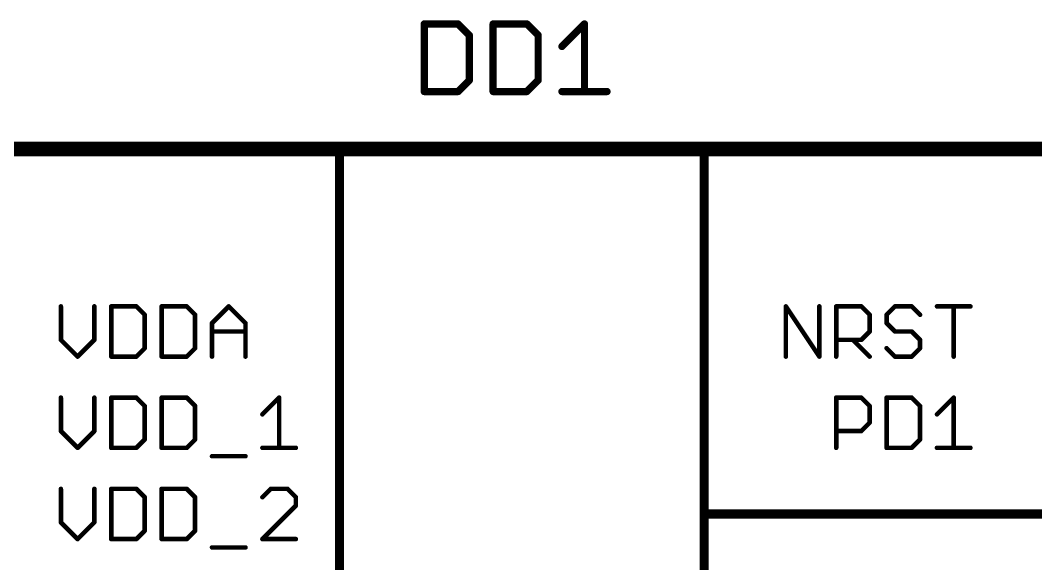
# Model space of a CAD drawing. Extents: x -173 to 61, y -47 to 113.
# Drawn here: x -21.59 to 6.69, y 54.5 to 69.62 of the extents above; entities that cross this region are included whole.
import ezdxf

# ---------------------------------------------------------------- set-up
doc = ezdxf.new("R2010")
doc.units = 0
doc.layers.add('94', color=14, linetype='CONTINUOUS')
doc.layers.add('95', color=251, linetype='CONTINUOUS')

msp = doc.modelspace()

# ---------------------------------------------------------------- linework, layer by layer
at = {"layer": '94'}
for points, const_width in [([(-12.7, 66.04), (-22.86, 66.04)], 0.4064), ([(-2.54, 66.04), (-12.7, 66.04)], 0.4064), ([(7.62, 66.04), (-2.54, 66.04)], 0.4064), ([(-12.7, 66.04), (-12.7, 48.26)], 0.254), ([(-2.54, 66.04), (-2.54, 55.88)], 0.254), ([(-2.54, 55.88), (-2.54, -40.64)], 0.254), ([(-2.54, 55.88), (7.62, 55.88)], 0.254)]:
    msp.add_lwpolyline(points, dxfattribs=dict(at, const_width=const_width))
for points, const_width in [([(-12.7, 66.1416, 1), (-12.7, 65.9384)], 0.2032), ([(-12.7, 65.9384, 1), (-12.7, 66.1416)], 0.2032), ([(-2.54, 66.1416, 1), (-2.54, 65.9384)], 0.2032), ([(-2.54, 65.9384, 1), (-2.54, 66.1416)], 0.2032), ([(-12.6365, 66.04, 1), (-12.7635, 66.04)], 0.127), ([(-2.4765, 66.04, 1), (-2.6035, 66.04)], 0.127), ([(-2.4765, 55.88, 1), (-2.6035, 55.88)], 0.127), ([(-2.54, 55.9435, 1), (-2.54, 55.8165)], 0.127), ([(-2.6035, 55.88, 1), (-2.4765, 55.88)], 0.127)]:
    msp.add_lwpolyline(points, format="xyb", dxfattribs=dict(at, const_width=const_width))
at = {"layer": '95'}
for points, const_width in [([(-10.3378, 69.5214), (-10.3378, 67.6402)], 0.2032), ([(-9.3972, 69.5214), (-10.3378, 69.5214)], 0.2032), ([(-9.0837, 69.2079), (-9.3972, 69.5214)], 0.2032), ([(-8.42, 69.5214), (-8.42, 67.6402)], 0.2032), ([(-7.4794, 69.5214), (-8.42, 69.5214)], 0.2032), ([(-7.1659, 69.2079), (-7.4794, 69.5214)], 0.2032), ([(-6.5022, 68.8943), (-5.8751, 69.5214)], 0.2032), ([(-5.8751, 69.5214), (-5.8751, 67.6402)], 0.2032), ([(-9.0837, 67.9537), (-9.0837, 69.2079)], 0.2032), ([(-7.1659, 67.9537), (-7.1659, 69.2079)], 0.2032), ([(-9.3972, 67.6402), (-9.0837, 67.9537)], 0.2032), ([(-7.4794, 67.6402), (-7.1659, 67.9537)], 0.2032), ([(-10.3378, 67.6402), (-9.3972, 67.6402)], 0.2032), ([(-8.42, 67.6402), (-7.4794, 67.6402)], 0.2032), ([(-6.5022, 67.6402), (-5.248, 67.6402)], 0.2032), ([(-20.4597, 61.6597), (-20.4597, 60.7276)], 0.127), ([(-19.5276, 60.7276), (-19.5276, 61.6597)], 0.127), ([(-19.0564, 61.6597), (-19.0564, 60.2615)], 0.127), ([(-18.3573, 61.6597), (-19.0564, 61.6597)], 0.127), ([(-18.1243, 61.4267), (-18.3573, 61.6597)], 0.127), ([(-17.6531, 61.6597), (-17.6531, 60.2615)], 0.127), ([(-16.954, 61.6597), (-17.6531, 61.6597)], 0.127), ([(-16.721, 61.4267), (-16.954, 61.6597)], 0.127), ([(-16.2499, 61.1936), (-15.7838, 61.6597)], 0.127), ([(-15.7838, 61.6597), (-15.3177, 61.1936)], 0.127), ([(-0.2664, 60.2615), (-0.2664, 61.6597)], 0.127), ([(-0.2664, 61.6597), (0.6657, 60.2615)], 0.127), ([(0.6657, 60.2615), (0.6657, 61.6597)], 0.127), ([(1.1369, 60.2615), (1.1369, 61.6597)], 0.127), ([(1.1369, 61.6597), (1.836, 61.6597)], 0.127), ([(1.836, 61.6597), (2.069, 61.4267)], 0.127), ([(2.7732, 61.6597), (2.5401, 61.4267)], 0.127), ([(3.2392, 61.6597), (2.7732, 61.6597)], 0.127), ([(3.4723, 61.4267), (3.2392, 61.6597)], 0.127), ([(3.9434, 61.6597), (4.8755, 61.6597)], 0.127), ([(4.4095, 60.2615), (4.4095, 61.6597)], 0.127), ([(-18.1243, 60.4945), (-18.1243, 61.4267)], 0.127), ([(-16.721, 60.4945), (-16.721, 61.4267)], 0.127), ([(2.069, 61.4267), (2.069, 60.9606)], 0.127), ([(2.5401, 61.4267), (2.5401, 61.1936)], 0.127), ([(-16.2499, 60.2615), (-16.2499, 61.1936)], 0.127), ([(-15.3177, 61.1936), (-15.3177, 60.2615)], 0.127), ([(2.5401, 61.1936), (2.7732, 60.9606)], 0.127), ([(-16.2499, 60.9606), (-15.3177, 60.9606)], 0.127), ([(2.069, 60.9606), (1.836, 60.7276)], 0.127), ([(2.7732, 60.9606), (3.2392, 60.9606)], 0.127), ([(3.2392, 60.9606), (3.4723, 60.7276)], 0.127), ([(-20.4597, 60.7276), (-19.9936, 60.2615)], 0.127), ([(-19.9936, 60.2615), (-19.5276, 60.7276)], 0.127), ([(-18.3573, 60.2615), (-18.1243, 60.4945)], 0.127), ([(-16.954, 60.2615), (-16.721, 60.4945)], 0.127), ([(1.836, 60.7276), (1.1369, 60.7276)], 0.127), ([(1.6029, 60.7276), (2.069, 60.2615)], 0.127), ([(2.7732, 60.2615), (2.5401, 60.4945)], 0.127), ([(3.4723, 60.4945), (3.2392, 60.2615)], 0.127), ([(3.4723, 60.7276), (3.4723, 60.4945)], 0.127), ([(-19.0564, 60.2615), (-18.3573, 60.2615)], 0.127), ([(-17.6531, 60.2615), (-16.954, 60.2615)], 0.127), ([(3.2392, 60.2615), (2.7732, 60.2615)], 0.127), ([(-20.4597, 59.1197), (-20.4597, 58.1876)], 0.127), ([(-19.5276, 58.1876), (-19.5276, 59.1197)], 0.127), ([(-19.0564, 59.1197), (-19.0564, 57.7215)], 0.127), ([(-18.3573, 59.1197), (-19.0564, 59.1197)], 0.127), ([(-18.1243, 58.8867), (-18.3573, 59.1197)], 0.127), ([(-17.6531, 59.1197), (-17.6531, 57.7215)], 0.127), ([(-16.954, 59.1197), (-17.6531, 59.1197)], 0.127), ([(-16.721, 58.8867), (-16.954, 59.1197)], 0.127), ([(-14.8466, 58.6536), (-14.3805, 59.1197)], 0.127), ([(-14.3805, 59.1197), (-14.3805, 57.7215)], 0.127), ([(1.1369, 57.7215), (1.1369, 59.1197)], 0.127), ([(1.1369, 59.1197), (1.836, 59.1197)], 0.127), ([(1.836, 59.1197), (2.069, 58.8867)], 0.127), ([(2.5401, 59.1197), (2.5401, 57.7215)], 0.127), ([(3.2392, 59.1197), (2.5401, 59.1197)], 0.127), ([(3.4723, 58.8867), (3.2392, 59.1197)], 0.127), ([(3.9434, 58.6536), (4.4095, 59.1197)], 0.127), ([(4.4095, 59.1197), (4.4095, 57.7215)], 0.127), ([(-18.1243, 57.9545), (-18.1243, 58.8867)], 0.127), ([(-16.721, 57.9545), (-16.721, 58.8867)], 0.127), ([(2.069, 58.8867), (2.069, 58.4206)], 0.127), ([(3.4723, 57.9545), (3.4723, 58.8867)], 0.127), ([(2.069, 58.4206), (1.836, 58.1876)], 0.127), ([(-20.4597, 58.1876), (-19.9936, 57.7215)], 0.127), ([(-19.9936, 57.7215), (-19.5276, 58.1876)], 0.127), ([(-18.3573, 57.7215), (-18.1243, 57.9545)], 0.127), ([(-16.954, 57.7215), (-16.721, 57.9545)], 0.127), ([(1.836, 58.1876), (1.1369, 58.1876)], 0.127), ([(3.2392, 57.7215), (3.4723, 57.9545)], 0.127), ([(-19.0564, 57.7215), (-18.3573, 57.7215)], 0.127), ([(-17.6531, 57.7215), (-16.954, 57.7215)], 0.127), ([(-14.8466, 57.7215), (-13.9145, 57.7215)], 0.127), ([(2.5401, 57.7215), (3.2392, 57.7215)], 0.127), ([(3.9434, 57.7215), (4.8755, 57.7215)], 0.127), ([(-16.2499, 57.4885), (-15.3177, 57.4885)], 0.127), ([(-20.4597, 56.5797), (-20.4597, 55.6476)], 0.127), ([(-19.5276, 55.6476), (-19.5276, 56.5797)], 0.127), ([(-19.0564, 56.5797), (-19.0564, 55.1815)], 0.127), ([(-18.3573, 56.5797), (-19.0564, 56.5797)], 0.127), ([(-18.1243, 56.3467), (-18.3573, 56.5797)], 0.127), ([(-17.6531, 56.5797), (-17.6531, 55.1815)], 0.127), ([(-16.954, 56.5797), (-17.6531, 56.5797)], 0.127), ([(-16.721, 56.3467), (-16.954, 56.5797)], 0.127), ([(-14.6136, 56.5797), (-14.8466, 56.3467)], 0.127), ([(-14.1475, 56.5797), (-14.6136, 56.5797)], 0.127), ([(-13.9145, 56.3467), (-14.1475, 56.5797)], 0.127), ([(-18.1243, 55.4145), (-18.1243, 56.3467)], 0.127), ([(-16.721, 55.4145), (-16.721, 56.3467)], 0.127), ([(-13.9145, 56.1136), (-13.9145, 56.3467)], 0.127), ([(-14.8466, 55.1815), (-13.9145, 56.1136)], 0.127), ([(-20.4597, 55.6476), (-19.9936, 55.1815)], 0.127), ([(-19.9936, 55.1815), (-19.5276, 55.6476)], 0.127), ([(-18.3573, 55.1815), (-18.1243, 55.4145)], 0.127), ([(-16.954, 55.1815), (-16.721, 55.4145)], 0.127), ([(-19.0564, 55.1815), (-18.3573, 55.1815)], 0.127), ([(-17.6531, 55.1815), (-16.954, 55.1815)], 0.127), ([(-13.9145, 55.1815), (-14.8466, 55.1815)], 0.127), ([(-16.2499, 54.9485), (-15.3177, 54.9485)], 0.127)]:
    msp.add_lwpolyline(points, dxfattribs=dict(at, const_width=const_width))
for points, const_width in [([(-10.287, 69.5214, 1), (-10.3886, 69.5214)], 0.1016), ([(-10.3378, 69.5722, 1), (-10.3378, 69.4706)], 0.1016), ([(-9.3613, 69.5573, 1), (-9.4331, 69.4855)], 0.1016), ([(-9.3972, 69.4706, 1), (-9.3972, 69.5722)], 0.1016), ([(-8.3692, 69.5214, 1), (-8.4708, 69.5214)], 0.1016), ([(-8.42, 69.5722, 1), (-8.42, 69.4706)], 0.1016), ([(-7.4435, 69.5573, 1), (-7.5153, 69.4855)], 0.1016), ([(-7.4794, 69.4706, 1), (-7.4794, 69.5722)], 0.1016), ([(-5.8243, 69.5214, 1), (-5.9259, 69.5214)], 0.1016), ([(-5.8392, 69.4855, 1), (-5.911, 69.5573)], 0.1016), ([(-9.0329, 69.2079, 1), (-9.1345, 69.2079)], 0.1016), ([(-9.1196, 69.172, 1), (-9.0477, 69.2438)], 0.1016), ([(-7.1151, 69.2079, 1), (-7.2167, 69.2079)], 0.1016), ([(-7.2018, 69.172, 1), (-7.1299, 69.2438)], 0.1016), ([(-6.5381, 68.9303, 1), (-6.4663, 68.8584)], 0.1016), ([(-9.1345, 67.9537, 1), (-9.0329, 67.9537)], 0.1016), ([(-9.0477, 67.9178, 1), (-9.1196, 67.9897)], 0.1016), ([(-7.2167, 67.9537, 1), (-7.1151, 67.9537)], 0.1016), ([(-7.1299, 67.9178, 1), (-7.2018, 67.9897)], 0.1016), ([(-10.3378, 67.691, 1), (-10.3378, 67.5894)], 0.1016), ([(-10.3886, 67.6402, 1), (-10.287, 67.6402)], 0.1016), ([(-9.4331, 67.6761, 1), (-9.3613, 67.6043)], 0.1016), ([(-9.3972, 67.5894, 1), (-9.3972, 67.691)], 0.1016), ([(-8.42, 67.691, 1), (-8.42, 67.5894)], 0.1016), ([(-8.4708, 67.6402, 1), (-8.3692, 67.6402)], 0.1016), ([(-7.5153, 67.6761, 1), (-7.4435, 67.6043)], 0.1016), ([(-7.4794, 67.5894, 1), (-7.4794, 67.691)], 0.1016), ([(-6.5022, 67.691, 1), (-6.5022, 67.5894)], 0.1016), ([(-5.9259, 67.6402, 1), (-5.8243, 67.6402)], 0.1016), ([(-5.248, 67.5894, 1), (-5.248, 67.691)], 0.1016), ([(-20.428, 61.6597, 1), (-20.4915, 61.6597)], 0.0635), ([(-19.4958, 61.6597, 1), (-19.5593, 61.6597)], 0.0635), ([(-19.0247, 61.6597, 1), (-19.0882, 61.6597)], 0.0635), ([(-19.0564, 61.6914, 1), (-19.0564, 61.6279)], 0.0635), ([(-18.3349, 61.6821, 1), (-18.3798, 61.6372)], 0.0635), ([(-18.3573, 61.6279, 1), (-18.3573, 61.6914)], 0.0635), ([(-17.6214, 61.6597, 1), (-17.6849, 61.6597)], 0.0635), ([(-17.6531, 61.6914, 1), (-17.6531, 61.6279)], 0.0635), ([(-16.9316, 61.6821, 1), (-16.9765, 61.6372)], 0.0635), ([(-16.954, 61.6279, 1), (-16.954, 61.6914)], 0.0635), ([(-15.7614, 61.6821, 1), (-15.8063, 61.6372)], 0.0635), ([(-15.7614, 61.6372, 1), (-15.8063, 61.6821)], 0.0635), ([(-0.2347, 61.6597, 1), (-0.2982, 61.6597)], 0.0635), ([(-0.24, 61.6773, 1), (-0.2928, 61.6421)], 0.0635), ([(0.6975, 61.6597, 1), (0.634, 61.6597)], 0.0635), ([(1.1686, 61.6597, 1), (1.1051, 61.6597)], 0.0635), ([(1.1369, 61.6914, 1), (1.1369, 61.6279)], 0.0635), ([(1.8584, 61.6821, 1), (1.8135, 61.6372)], 0.0635), ([(1.836, 61.6279, 1), (1.836, 61.6914)], 0.0635), ([(2.7732, 61.6914, 1), (2.7732, 61.6279)], 0.0635), ([(2.7956, 61.6372, 1), (2.7507, 61.6821)], 0.0635), ([(3.2617, 61.6821, 1), (3.2168, 61.6372)], 0.0635), ([(3.2392, 61.6279, 1), (3.2392, 61.6914)], 0.0635), ([(3.9434, 61.6914, 1), (3.9434, 61.6279)], 0.0635), ([(4.4412, 61.6597, 1), (4.3777, 61.6597)], 0.0635), ([(4.8755, 61.6279, 1), (4.8755, 61.6914)], 0.0635), ([(-18.0925, 61.4267, 1), (-18.156, 61.4267)], 0.0635), ([(-18.1467, 61.4042, 1), (-18.1018, 61.4491)], 0.0635), ([(-16.6893, 61.4267, 1), (-16.7528, 61.4267)], 0.0635), ([(-16.7435, 61.4042, 1), (-16.6986, 61.4491)], 0.0635), ([(2.1007, 61.4267, 1), (2.0372, 61.4267)], 0.0635), ([(2.0465, 61.4042, 1), (2.0914, 61.4491)], 0.0635), ([(2.5719, 61.4267, 1), (2.5084, 61.4267)], 0.0635), ([(2.5177, 61.4491, 1), (2.5626, 61.4042)], 0.0635), ([(3.4498, 61.4042, 1), (3.4947, 61.4491)], 0.0635), ([(-16.2181, 61.1936, 1), (-16.2816, 61.1936)], 0.0635), ([(-16.2723, 61.2161, 1), (-16.2274, 61.1712)], 0.0635), ([(-15.286, 61.1936, 1), (-15.3495, 61.1936)], 0.0635), ([(-15.3402, 61.1712, 1), (-15.2953, 61.2161)], 0.0635), ([(2.5084, 61.1936, 1), (2.5719, 61.1936)], 0.0635), ([(2.5626, 61.2161, 1), (2.5177, 61.1712)], 0.0635), ([(-16.2499, 60.9923, 1), (-16.2499, 60.9288)], 0.0635), ([(-15.3177, 60.9288, 1), (-15.3177, 60.9923)], 0.0635), ([(2.0372, 60.9606, 1), (2.1007, 60.9606)], 0.0635), ([(2.0914, 60.9381, 1), (2.0465, 60.983)], 0.0635), ([(2.7732, 60.9923, 1), (2.7732, 60.9288)], 0.0635), ([(2.7507, 60.9381, 1), (2.7956, 60.983)], 0.0635), ([(3.2617, 60.983, 1), (3.2168, 60.9381)], 0.0635), ([(3.2392, 60.9288, 1), (3.2392, 60.9923)], 0.0635), ([(-20.4372, 60.75, 1), (-20.4822, 60.7051)], 0.0635), ([(-20.4915, 60.7276, 1), (-20.428, 60.7276)], 0.0635), ([(-19.5593, 60.7276, 1), (-19.4958, 60.7276)], 0.0635), ([(-19.5051, 60.7051, 1), (-19.55, 60.75)], 0.0635), ([(-18.156, 60.4945, 1), (-18.0925, 60.4945)], 0.0635), ([(-18.1018, 60.4721, 1), (-18.1467, 60.517)], 0.0635), ([(-16.7528, 60.4945, 1), (-16.6893, 60.4945)], 0.0635), ([(-16.6986, 60.4721, 1), (-16.7435, 60.517)], 0.0635), ([(1.1369, 60.7593, 1), (1.1369, 60.6958)], 0.0635), ([(1.6254, 60.75, 1), (1.5805, 60.7051)], 0.0635), ([(1.8135, 60.75, 1), (1.8584, 60.7051)], 0.0635), ([(1.836, 60.6958, 1), (1.836, 60.7593)], 0.0635), ([(2.5626, 60.517, 1), (2.5177, 60.4721)], 0.0635), ([(3.504, 60.7276, 1), (3.4405, 60.7276)], 0.0635), ([(3.4405, 60.4945, 1), (3.504, 60.4945)], 0.0635), ([(3.4947, 60.4721, 1), (3.4498, 60.517)], 0.0635), ([(3.4498, 60.7051, 1), (3.4947, 60.75)], 0.0635), ([(-20.0161, 60.284, 1), (-19.9712, 60.239)], 0.0635), ([(-20.0161, 60.239, 1), (-19.9712, 60.284)], 0.0635), ([(-19.0564, 60.2933, 1), (-19.0564, 60.2298)], 0.0635), ([(-19.0882, 60.2615, 1), (-19.0247, 60.2615)], 0.0635), ([(-18.3798, 60.284, 1), (-18.3349, 60.239)], 0.0635), ([(-18.3573, 60.2298, 1), (-18.3573, 60.2933)], 0.0635), ([(-17.6531, 60.2933, 1), (-17.6531, 60.2298)], 0.0635), ([(-17.6849, 60.2615, 1), (-17.6214, 60.2615)], 0.0635), ([(-16.9765, 60.284, 1), (-16.9316, 60.239)], 0.0635), ([(-16.954, 60.2298, 1), (-16.954, 60.2933)], 0.0635), ([(-16.2816, 60.2615, 1), (-16.2181, 60.2615)], 0.0635), ([(-15.3495, 60.2615, 1), (-15.286, 60.2615)], 0.0635), ([(-0.2982, 60.2615, 1), (-0.2347, 60.2615)], 0.0635), ([(0.634, 60.2615, 1), (0.6975, 60.2615)], 0.0635), ([(0.6393, 60.2439, 1), (0.6921, 60.2791)], 0.0635), ([(1.1051, 60.2615, 1), (1.1686, 60.2615)], 0.0635), ([(2.0465, 60.239, 1), (2.0914, 60.284)], 0.0635), ([(2.7732, 60.2933, 1), (2.7732, 60.2298)], 0.0635), ([(2.7507, 60.239, 1), (2.7956, 60.284)], 0.0635), ([(3.2168, 60.284, 1), (3.2617, 60.239)], 0.0635), ([(3.2392, 60.2298, 1), (3.2392, 60.2933)], 0.0635), ([(4.3777, 60.2615, 1), (4.4412, 60.2615)], 0.0635), ([(-20.428, 59.1197, 1), (-20.4915, 59.1197)], 0.0635), ([(-19.4958, 59.1197, 1), (-19.5593, 59.1197)], 0.0635), ([(-19.0247, 59.1197, 1), (-19.0882, 59.1197)], 0.0635), ([(-19.0564, 59.1514, 1), (-19.0564, 59.0879)], 0.0635), ([(-18.3349, 59.1421, 1), (-18.3798, 59.0972)], 0.0635), ([(-18.3573, 59.0879, 1), (-18.3573, 59.1514)], 0.0635), ([(-17.6214, 59.1197, 1), (-17.6849, 59.1197)], 0.0635), ([(-17.6531, 59.1514, 1), (-17.6531, 59.0879)], 0.0635), ([(-16.9316, 59.1421, 1), (-16.9765, 59.0972)], 0.0635), ([(-16.954, 59.0879, 1), (-16.954, 59.1514)], 0.0635), ([(-14.3488, 59.1197, 1), (-14.4123, 59.1197)], 0.0635), ([(-14.3581, 59.0972, 1), (-14.403, 59.1421)], 0.0635), ([(1.1686, 59.1197, 1), (1.1051, 59.1197)], 0.0635), ([(1.1369, 59.1514, 1), (1.1369, 59.0879)], 0.0635), ([(1.8584, 59.1421, 1), (1.8135, 59.0972)], 0.0635), ([(1.836, 59.0879, 1), (1.836, 59.1514)], 0.0635), ([(2.5719, 59.1197, 1), (2.5084, 59.1197)], 0.0635), ([(2.5401, 59.1514, 1), (2.5401, 59.0879)], 0.0635), ([(3.2617, 59.1421, 1), (3.2168, 59.0972)], 0.0635), ([(3.2392, 59.0879, 1), (3.2392, 59.1514)], 0.0635), ([(4.4412, 59.1197, 1), (4.3777, 59.1197)], 0.0635), ([(4.4319, 59.0972, 1), (4.387, 59.1421)], 0.0635), ([(-18.0925, 58.8867, 1), (-18.156, 58.8867)], 0.0635), ([(-18.1467, 58.8642, 1), (-18.1018, 58.9091)], 0.0635), ([(-16.6893, 58.8867, 1), (-16.7528, 58.8867)], 0.0635), ([(-16.7435, 58.8642, 1), (-16.6986, 58.9091)], 0.0635), ([(2.1007, 58.8867, 1), (2.0372, 58.8867)], 0.0635), ([(2.0465, 58.8642, 1), (2.0914, 58.9091)], 0.0635), ([(3.504, 58.8867, 1), (3.4405, 58.8867)], 0.0635), ([(3.4498, 58.8642, 1), (3.4947, 58.9091)], 0.0635), ([(-14.869, 58.6761, 1), (-14.8241, 58.6312)], 0.0635), ([(3.921, 58.6761, 1), (3.9659, 58.6312)], 0.0635), ([(2.0372, 58.4206, 1), (2.1007, 58.4206)], 0.0635), ([(2.0914, 58.3981, 1), (2.0465, 58.443)], 0.0635), ([(-20.4372, 58.21, 1), (-20.4822, 58.1651)], 0.0635), ([(-20.4915, 58.1876, 1), (-20.428, 58.1876)], 0.0635), ([(-19.5593, 58.1876, 1), (-19.4958, 58.1876)], 0.0635), ([(-19.5051, 58.1651, 1), (-19.55, 58.21)], 0.0635), ([(-18.156, 57.9545, 1), (-18.0925, 57.9545)], 0.0635), ([(-18.1018, 57.9321, 1), (-18.1467, 57.977)], 0.0635), ([(-16.7528, 57.9545, 1), (-16.6893, 57.9545)], 0.0635), ([(-16.6986, 57.9321, 1), (-16.7435, 57.977)], 0.0635), ([(1.1369, 58.2193, 1), (1.1369, 58.1558)], 0.0635), ([(1.8135, 58.21, 1), (1.8584, 58.1651)], 0.0635), ([(1.836, 58.1558, 1), (1.836, 58.2193)], 0.0635), ([(3.4405, 57.9545, 1), (3.504, 57.9545)], 0.0635), ([(3.4947, 57.9321, 1), (3.4498, 57.977)], 0.0635), ([(-20.0161, 57.744, 1), (-19.9712, 57.699)], 0.0635), ([(-20.0161, 57.699, 1), (-19.9712, 57.744)], 0.0635), ([(-19.0564, 57.7533, 1), (-19.0564, 57.6898)], 0.0635), ([(-19.0882, 57.7215, 1), (-19.0247, 57.7215)], 0.0635), ([(-18.3798, 57.744, 1), (-18.3349, 57.699)], 0.0635), ([(-18.3573, 57.6898, 1), (-18.3573, 57.7533)], 0.0635), ([(-17.6531, 57.7533, 1), (-17.6531, 57.6898)], 0.0635), ([(-17.6849, 57.7215, 1), (-17.6214, 57.7215)], 0.0635), ([(-16.9765, 57.744, 1), (-16.9316, 57.699)], 0.0635), ([(-16.954, 57.6898, 1), (-16.954, 57.7533)], 0.0635), ([(-14.8466, 57.7533, 1), (-14.8466, 57.6898)], 0.0635), ([(-14.4123, 57.7215, 1), (-14.3488, 57.7215)], 0.0635), ([(-13.9145, 57.6898, 1), (-13.9145, 57.7533)], 0.0635), ([(1.1051, 57.7215, 1), (1.1686, 57.7215)], 0.0635), ([(2.5401, 57.7533, 1), (2.5401, 57.6898)], 0.0635), ([(2.5084, 57.7215, 1), (2.5719, 57.7215)], 0.0635), ([(3.2168, 57.744, 1), (3.2617, 57.699)], 0.0635), ([(3.2392, 57.6898, 1), (3.2392, 57.7533)], 0.0635), ([(3.9434, 57.7533, 1), (3.9434, 57.6898)], 0.0635), ([(4.3777, 57.7215, 1), (4.4412, 57.7215)], 0.0635), ([(4.8755, 57.6898, 1), (4.8755, 57.7533)], 0.0635), ([(-16.2499, 57.5202, 1), (-16.2499, 57.4567)], 0.0635), ([(-15.3177, 57.4567, 1), (-15.3177, 57.5202)], 0.0635), ([(-20.428, 56.5797, 1), (-20.4915, 56.5797)], 0.0635), ([(-19.4958, 56.5797, 1), (-19.5593, 56.5797)], 0.0635), ([(-19.0247, 56.5797, 1), (-19.0882, 56.5797)], 0.0635), ([(-19.0564, 56.6114, 1), (-19.0564, 56.5479)], 0.0635), ([(-18.3349, 56.6021, 1), (-18.3798, 56.5572)], 0.0635), ([(-18.3573, 56.5479, 1), (-18.3573, 56.6114)], 0.0635), ([(-17.6214, 56.5797, 1), (-17.6849, 56.5797)], 0.0635), ([(-17.6531, 56.6114, 1), (-17.6531, 56.5479)], 0.0635), ([(-16.9316, 56.6021, 1), (-16.9765, 56.5572)], 0.0635), ([(-16.954, 56.5479, 1), (-16.954, 56.6114)], 0.0635), ([(-14.6136, 56.6114, 1), (-14.6136, 56.5479)], 0.0635), ([(-14.5911, 56.5572, 1), (-14.636, 56.6021)], 0.0635), ([(-14.125, 56.6021, 1), (-14.1699, 56.5572)], 0.0635), ([(-14.1475, 56.5479, 1), (-14.1475, 56.6114)], 0.0635), ([(-18.0925, 56.3467, 1), (-18.156, 56.3467)], 0.0635), ([(-18.1467, 56.3242, 1), (-18.1018, 56.3691)], 0.0635), ([(-16.6893, 56.3467, 1), (-16.7528, 56.3467)], 0.0635), ([(-16.7435, 56.3242, 1), (-16.6986, 56.3691)], 0.0635), ([(-14.869, 56.3691, 1), (-14.8241, 56.3242)], 0.0635), ([(-13.8827, 56.3467, 1), (-13.9462, 56.3467)], 0.0635), ([(-13.9369, 56.3242, 1), (-13.892, 56.3691)], 0.0635), ([(-13.9462, 56.1136, 1), (-13.8827, 56.1136)], 0.0635), ([(-13.892, 56.0912, 1), (-13.9369, 56.1361)], 0.0635), ([(-20.4372, 55.67, 1), (-20.4822, 55.6251)], 0.0635), ([(-20.4915, 55.6476, 1), (-20.428, 55.6476)], 0.0635), ([(-19.5593, 55.6476, 1), (-19.4958, 55.6476)], 0.0635), ([(-19.5051, 55.6251, 1), (-19.55, 55.67)], 0.0635), ([(-18.156, 55.4145, 1), (-18.0925, 55.4145)], 0.0635), ([(-18.1018, 55.3921, 1), (-18.1467, 55.437)], 0.0635), ([(-16.7528, 55.4145, 1), (-16.6893, 55.4145)], 0.0635), ([(-16.6986, 55.3921, 1), (-16.7435, 55.437)], 0.0635), ([(-20.0161, 55.204, 1), (-19.9712, 55.159)], 0.0635), ([(-20.0161, 55.159, 1), (-19.9712, 55.204)], 0.0635), ([(-19.0564, 55.2133, 1), (-19.0564, 55.1497)], 0.0635), ([(-19.0882, 55.1815, 1), (-19.0247, 55.1815)], 0.0635), ([(-18.3798, 55.204, 1), (-18.3349, 55.159)], 0.0635), ([(-18.3573, 55.1497, 1), (-18.3573, 55.2133)], 0.0635), ([(-17.6531, 55.2133, 1), (-17.6531, 55.1497)], 0.0635), ([(-17.6849, 55.1815, 1), (-17.6214, 55.1815)], 0.0635), ([(-16.9765, 55.204, 1), (-16.9316, 55.159)], 0.0635), ([(-16.954, 55.1497, 1), (-16.954, 55.2133)], 0.0635), ([(-14.8466, 55.2133, 1), (-14.8466, 55.1497)], 0.0635), ([(-14.869, 55.204, 1), (-14.8241, 55.159)], 0.0635), ([(-13.9145, 55.1497, 1), (-13.9145, 55.2133)], 0.0635), ([(-16.2499, 54.9802, 1), (-16.2499, 54.9167)], 0.0635), ([(-15.3177, 54.9167, 1), (-15.3177, 54.9802)], 0.0635)]:
    msp.add_lwpolyline(points, format="xyb", dxfattribs=dict(at, const_width=const_width))

doc.saveas('drawing.dxf')
